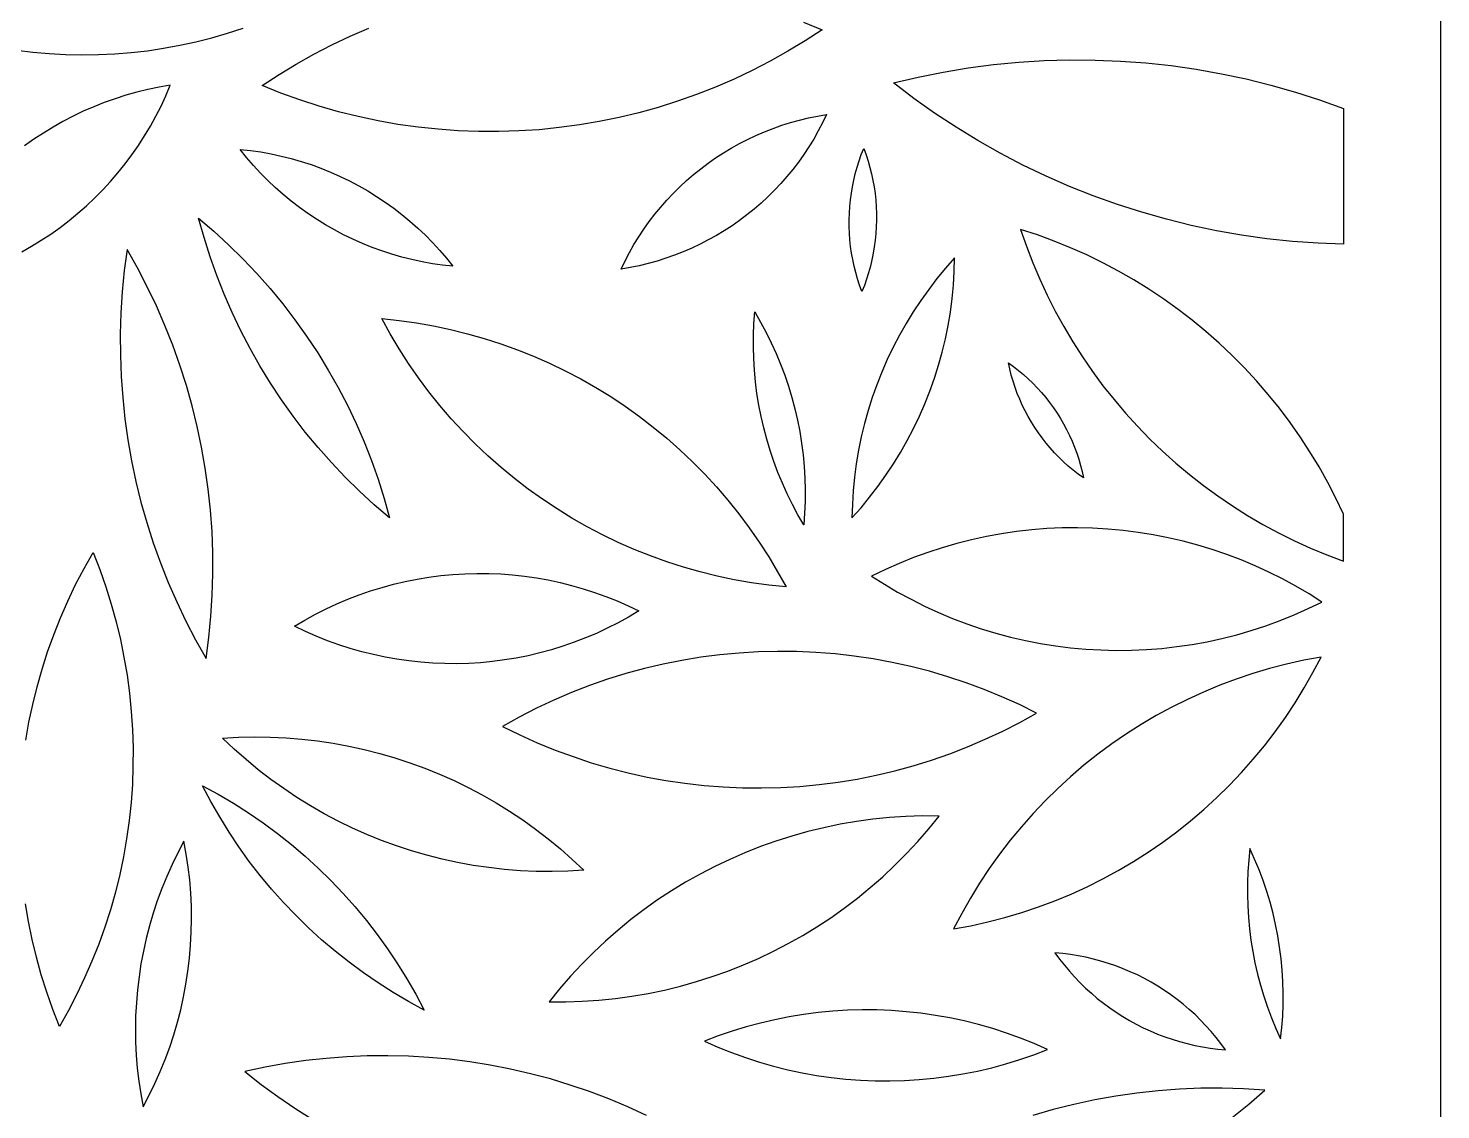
# Model space of a CAD drawing. Header units: millimetres. Extents: x 237 to 916, y 101 to 1525.
# Drawn here: x 624.9 to 915.7, y 642.6 to 865.3 of the extents above; entities that cross this region are included whole.
import ezdxf

# ---------------------------------------------------------------- set-up
doc = ezdxf.new("R2010")
doc.units = ezdxf.units.MM
doc.layers.add('Layer 01', color=12, linetype='Continuous', true_color=0xde0000)

msp = doc.modelspace()

# ---------------------------------------------------------------- linework, layer by layer
at = {"layer": 'Layer 01'}
for p, q in [((915.65, 101.34), (915.65, 1525.43)), ((784.45, 866.55), (788.32, 865)), ((662.67, 863.34), (665.91, 864.28)), ((665.91, 864.28), (669.12, 865.34)), ((687.41, 861.88), (691.17, 863.66)), ((691.17, 863.66), (695, 865.32)), ((788.32, 865), (784.83, 862.72)), ((622.5, 860.8), (625.85, 860.38)), ((646.08, 860.29), (649.43, 860.67)), ((649.43, 860.67), (652.77, 861.17)), ((652.77, 861.17), (656.1, 861.78)), ((656.1, 861.78), (659.4, 862.5)), ((659.4, 862.5), (662.67, 863.34)), ((683.71, 859.97), (687.41, 861.88)), ((784.83, 862.72), (781.27, 860.56)), ((625.85, 860.38), (629.21, 860.08)), ((629.21, 860.08), (632.58, 859.89)), ((632.58, 859.89), (635.96, 859.82)), ((635.96, 859.82), (639.34, 859.86)), ((639.34, 859.86), (642.71, 860.02)), ((642.71, 860.02), (646.08, 860.29)), ((676.52, 855.77), (680.08, 857.93)), ((680.08, 857.93), (683.71, 859.97)), ((777.64, 858.52), (773.94, 856.61)), ((781.27, 860.56), (777.64, 858.52)), ((818.38, 857.12), (823.57, 857.8)), ((823.57, 857.8), (828.79, 858.3)), ((828.79, 858.3), (834.02, 858.62)), ((834.02, 858.62), (839.25, 858.77)), ((839.25, 858.77), (844.49, 858.74)), ((844.49, 858.74), (849.72, 858.53)), ((849.72, 858.53), (854.94, 858.15)), ((854.94, 858.15), (860.15, 857.59)), ((673.03, 853.49), (676.52, 855.77)), ((770.18, 854.83), (766.36, 853.17)), ((773.94, 856.61), (770.18, 854.83)), ((802.98, 854.04), (808.08, 855.24)), ((808.08, 855.24), (813.21, 856.27)), ((813.21, 856.27), (818.38, 857.12)), ((860.15, 857.59), (865.34, 856.85)), ((865.34, 856.85), (870.49, 855.94)), ((870.49, 855.94), (875.62, 854.85)), ((875.62, 854.85), (880.7, 853.59)), ((647.26, 852.12), (645, 851.49)), ((649.54, 852.68), (647.26, 852.12)), ((651.83, 853.15), (649.54, 852.68)), ((654.14, 853.55), (651.83, 853.15)), ((653.22, 851.39), (654.14, 853.55)), ((676.9, 851.94), (673.03, 853.49)), ((680.82, 850.53), (676.9, 851.94)), ((766.36, 853.17), (762.48, 851.65)), ((807.18, 850.85), (802.98, 854.04)), ((880.7, 853.59), (885.74, 852.16)), ((885.74, 852.16), (890.73, 850.56)), ((638.38, 849.13), (636.24, 848.19)), ((640.56, 849.99), (638.38, 849.13)), ((642.77, 850.78), (640.56, 849.99)), ((645, 851.49), (642.77, 850.78)), ((651.18, 847.18), (652.24, 849.27)), ((652.24, 849.27), (653.22, 851.39)), ((684.78, 849.25), (680.82, 850.53)), ((688.79, 848.1), (684.78, 849.25)), ((754.58, 849.01), (750.57, 847.9)), ((758.55, 850.26), (754.58, 849.01)), ((762.48, 851.65), (758.55, 850.26)), ((811.48, 847.8), (807.18, 850.85)), ((890.73, 850.56), (895.65, 848.79)), ((632.04, 846.1), (630.01, 844.94)), ((634.12, 847.18), (632.04, 846.1)), ((636.24, 848.19), (634.12, 847.18)), ((650.04, 845.13), (651.18, 847.18)), ((692.83, 847.1), (688.79, 848.1)), ((696.9, 846.24), (692.83, 847.1)), ((701, 845.51), (696.9, 846.24)), ((746.52, 846.92), (742.44, 846.08)), ((750.57, 847.9), (746.52, 846.92)), ((781.82, 845.88), (783.65, 846.38)), ((783.65, 846.38), (785.5, 846.83)), ((785.5, 846.83), (787.36, 847.21)), ((787.36, 847.21), (789.24, 847.53)), ((789.24, 847.53), (788.41, 845.82)), ((815.88, 844.9), (811.48, 847.8)), ((895.65, 848.79), (895.65, 820.85)), ((628.01, 843.72), (626.05, 842.43)), ((630.01, 844.94), (628.01, 843.72)), ((648.84, 843.12), (650.04, 845.13)), ((705.13, 844.93), (701, 845.51)), ((709.27, 844.49), (705.13, 844.93)), ((713.42, 844.19), (709.27, 844.49)), ((717.58, 844.03), (713.42, 844.19)), ((721.75, 844.01), (717.58, 844.03)), ((725.91, 844.14), (721.75, 844.01)), ((730.06, 844.41), (725.91, 844.14)), ((734.21, 844.83), (730.06, 844.41)), ((738.34, 845.38), (734.21, 844.83)), ((742.44, 846.08), (738.34, 845.38)), ((772.97, 842.42), (774.69, 843.23)), ((774.69, 843.23), (776.44, 843.98)), ((776.44, 843.98), (778.21, 844.67)), ((778.21, 844.67), (780, 845.31)), ((780, 845.31), (781.82, 845.88)), ((787.52, 844.14), (786.58, 842.48)), ((788.41, 845.82), (787.52, 844.14)), ((820.38, 842.15), (815.88, 844.9)), ((626.05, 842.43), (624.14, 841.07)), ((646.23, 839.22), (647.57, 841.15)), ((647.57, 841.15), (648.84, 843.12)), ((668.52, 840.36), (670.65, 840.13)), ((669.86, 838.69), (668.52, 840.36)), ((767.99, 839.64), (769.62, 840.62)), ((769.62, 840.62), (771.28, 841.55)), ((771.28, 841.55), (772.97, 842.42)), ((785.59, 840.87), (784.54, 839.28)), ((786.58, 842.48), (785.59, 840.87)), ((796.38, 839.27), (796.88, 840.55)), ((796.88, 840.55), (797.35, 839.26)), ((824.97, 839.55), (820.38, 842.15)), ((644.83, 837.35), (646.23, 839.22)), ((671.25, 837.07), (669.86, 838.69)), ((670.65, 840.13), (672.77, 839.82)), ((672.77, 839.82), (674.88, 839.44)), ((674.88, 839.44), (676.97, 838.99)), ((676.97, 838.99), (679.05, 838.46)), ((679.05, 838.46), (681.11, 837.87)), ((681.11, 837.87), (683.14, 837.21)), ((763.32, 836.37), (764.84, 837.51)), ((764.84, 837.51), (766.4, 838.6)), ((766.4, 838.6), (767.99, 839.64)), ((783.43, 837.73), (782.27, 836.22)), ((784.54, 839.28), (783.43, 837.73)), ((795.52, 836.67), (795.93, 837.97)), ((795.93, 837.97), (796.38, 839.27)), ((797.35, 839.26), (797.77, 837.95)), ((797.77, 837.95), (798.15, 836.63)), ((829.64, 837.12), (824.97, 839.55)), ((641.83, 833.75), (643.36, 835.52)), ((643.36, 835.52), (644.83, 837.35)), ((672.71, 835.49), (671.25, 837.07)), ((674.21, 833.97), (672.71, 835.49)), ((683.14, 837.21), (685.16, 836.47)), ((685.16, 836.47), (687.14, 835.67)), ((687.14, 835.67), (689.1, 834.8)), ((689.1, 834.8), (691.03, 833.87)), ((760.41, 833.93), (761.84, 835.17)), ((761.84, 835.17), (763.32, 836.37)), ((781.07, 834.75), (779.81, 833.33)), ((782.27, 836.22), (781.07, 834.75)), ((794.83, 834.01), (795.15, 835.34)), ((795.15, 835.34), (795.52, 836.67)), ((798.15, 836.63), (798.48, 835.3)), ((798.48, 835.3), (798.77, 833.96)), ((834.4, 834.84), (829.64, 837.12)), ((839.23, 832.73), (834.4, 834.84)), ((638.59, 830.36), (640.24, 832.02)), ((640.24, 832.02), (641.83, 833.75)), ((675.76, 832.49), (674.21, 833.97)), ((677.37, 831.07), (675.76, 832.49)), ((691.03, 833.87), (692.92, 832.87)), ((692.92, 832.87), (694.78, 831.81)), ((694.78, 831.81), (696.61, 830.68)), ((757.66, 831.3), (759.01, 832.64)), ((759.01, 832.64), (760.41, 833.93)), ((778.51, 831.94), (777.16, 830.61)), ((779.81, 833.33), (778.51, 831.94)), ((794.33, 831.31), (794.56, 832.67)), ((794.56, 832.67), (794.83, 834.01)), ((798.77, 833.96), (799.01, 832.61)), ((799.01, 832.61), (799.2, 831.25)), ((844.13, 830.78), (839.23, 832.73)), ((635.13, 827.2), (636.89, 828.75)), ((636.89, 828.75), (638.59, 830.36)), ((679.02, 829.71), (677.37, 831.07)), ((680.72, 828.4), (679.02, 829.71)), ((696.61, 830.68), (698.39, 829.49)), ((698.39, 829.49), (700.13, 828.24)), ((755.1, 828.49), (756.36, 829.92)), ((756.36, 829.92), (757.66, 831.3)), ((775.76, 829.31), (774.32, 828.07)), ((777.16, 830.61), (775.76, 829.31)), ((794.01, 828.59), (794.15, 829.95)), ((794.15, 829.95), (794.33, 831.31)), ((799.2, 831.25), (799.35, 829.89)), ((799.35, 829.89), (799.45, 828.52)), ((849.09, 829.01), (844.13, 830.78)), ((854.12, 827.4), (849.09, 829.01)), ((633.32, 825.72), (635.13, 827.2)), ((659.97, 826.18), (663.11, 823.5)), ((661.08, 822.2), (659.97, 826.18)), ((682.46, 827.15), (680.72, 828.4)), ((684.24, 825.96), (682.46, 827.15)), ((686.06, 824.84), (684.24, 825.96)), ((700.13, 828.24), (701.83, 826.94)), ((701.83, 826.94), (703.48, 825.57)), ((752.74, 825.51), (753.89, 827.02)), ((753.89, 827.02), (755.1, 828.49)), ((772.84, 826.88), (771.32, 825.73)), ((774.32, 828.07), (772.84, 826.88)), ((793.88, 825.85), (793.93, 827.22)), ((793.89, 824.48), (793.88, 825.85)), ((793.93, 827.22), (794.01, 828.59)), ((799.45, 828.52), (799.5, 827.15)), ((799.51, 825.78), (799.46, 824.41)), ((799.5, 827.15), (799.51, 825.78)), ((859.19, 825.96), (854.12, 827.4)), ((864.31, 824.7), (859.19, 825.96)), ((627.59, 821.64), (629.55, 822.93)), ((629.55, 822.93), (631.46, 824.29)), ((631.46, 824.29), (633.32, 825.72)), ((663.11, 823.5), (666.15, 820.7)), ((687.92, 823.77), (686.06, 824.84)), ((689.82, 822.77), (687.92, 823.77)), ((703.48, 825.57), (705.08, 824.15)), ((705.08, 824.15), (706.64, 822.68)), ((750.58, 822.38), (751.63, 823.96)), ((751.63, 823.96), (752.74, 825.51)), ((768.17, 823.6), (766.54, 822.62)), ((769.77, 824.64), (768.17, 823.6)), ((771.32, 825.73), (769.77, 824.64)), ((793.94, 823.11), (793.89, 824.48)), ((794.04, 821.74), (793.94, 823.11)), ((799.38, 823.04), (799.24, 821.67)), ((799.46, 824.41), (799.38, 823.04)), ((832.63, 822.73), (829.16, 823.88)), ((829.16, 823.88), (830.36, 820.42)), ((869.47, 823.61), (864.31, 824.7)), ((874.66, 822.7), (869.47, 823.61)), ((623.56, 819.27), (625.6, 820.42)), ((625.6, 820.42), (627.59, 821.64)), ((662.32, 818.26), (661.08, 822.2)), ((666.15, 820.7), (669.1, 817.81)), ((691.74, 821.84), (689.82, 822.77)), ((693.7, 820.97), (691.74, 821.84)), ((695.69, 820.17), (693.7, 820.97)), ((697.7, 819.44), (695.69, 820.17)), ((706.64, 822.68), (708.14, 821.15)), ((708.14, 821.15), (709.59, 819.57)), ((748.64, 819.11), (749.58, 820.76)), ((749.58, 820.76), (750.58, 822.38)), ((761.47, 820.02), (759.73, 819.26)), ((763.19, 820.83), (761.47, 820.02)), ((764.88, 821.7), (763.19, 820.83)), ((766.54, 822.62), (764.88, 821.7)), ((794.19, 820.38), (794.04, 821.74)), ((794.38, 819.02), (794.19, 820.38)), ((799.06, 820.31), (798.83, 818.96)), ((799.24, 821.67), (799.06, 820.31)), ((830.36, 820.42), (831.67, 817.01)), ((836.06, 821.48), (832.63, 822.73)), ((839.45, 820.1), (836.06, 821.48)), ((842.79, 818.62), (839.45, 820.1)), ((879.88, 821.97), (874.66, 822.7)), ((885.13, 821.42), (879.88, 821.97)), ((890.39, 821.04), (885.13, 821.42)), ((895.65, 820.85), (890.39, 821.04)), ((645.25, 819.75), (644.67, 815.41)), ((647.39, 815.94), (645.25, 819.75)), ((663.7, 814.37), (662.32, 818.26)), ((669.1, 817.81), (671.94, 814.81)), ((699.74, 818.77), (697.7, 819.44)), ((701.8, 818.18), (699.74, 818.77)), ((703.88, 817.65), (701.8, 818.18)), ((705.97, 817.2), (703.88, 817.65)), ((708.08, 816.82), (705.97, 817.2)), ((709.59, 819.57), (710.99, 817.95)), ((710.99, 817.95), (712.33, 816.28)), ((746.93, 815.71), (747.76, 817.42)), ((747.76, 817.42), (748.64, 819.11)), ((754.35, 817.37), (752.52, 816.86)), ((756.16, 817.94), (754.35, 817.37)), ((757.96, 818.57), (756.16, 817.94)), ((759.73, 819.26), (757.96, 818.57)), ((794.62, 817.67), (794.38, 819.02)), ((794.91, 816.33), (794.62, 817.67)), ((798.56, 817.62), (798.24, 816.29)), ((798.83, 818.96), (798.56, 817.62)), ((815.59, 818.02), (813.74, 815.92)), ((815.52, 815.22), (815.59, 818.02)), ((846.07, 817.02), (842.79, 818.62)), ((849.3, 815.31), (846.07, 817.02)), ((644.67, 815.41), (644.25, 811.06)), ((649.41, 812.06), (647.39, 815.94)), ((665.22, 810.53), (663.7, 814.37)), ((671.94, 814.81), (674.67, 811.72)), ((710.2, 816.51), (708.08, 816.82)), ((712.33, 816.28), (710.2, 816.51)), ((748.81, 816.03), (746.93, 815.71)), ((750.67, 816.41), (748.81, 816.03)), ((752.52, 816.86), (750.67, 816.41)), ((795.24, 815), (794.91, 816.33)), ((795.62, 813.68), (795.24, 815)), ((797.87, 814.96), (797.46, 813.65)), ((798.24, 816.29), (797.87, 814.96)), ((813.74, 815.92), (811.95, 813.76)), ((815.35, 812.42), (815.52, 815.22)), ((831.67, 817.01), (833.1, 813.64)), ((852.47, 813.49), (849.3, 815.31)), ((651.29, 808.12), (649.41, 812.06)), ((674.67, 811.72), (677.3, 808.53)), ((796.04, 812.37), (795.62, 813.68)), ((796.51, 811.08), (796.04, 812.37)), ((797.01, 812.36), (796.51, 811.08)), ((797.46, 813.65), (797.01, 812.36)), ((810.25, 811.54), (808.62, 809.25)), ((811.95, 813.76), (810.25, 811.54)), ((815.07, 809.63), (815.35, 812.42)), ((833.1, 813.64), (834.64, 810.33)), ((855.58, 811.57), (852.47, 813.49)), ((858.62, 809.55), (855.58, 811.57)), ((644.25, 811.06), (643.97, 806.7)), ((666.87, 806.74), (665.22, 810.53)), ((677.3, 808.53), (679.81, 805.25)), ((808.62, 809.25), (807.07, 806.92)), ((814.71, 806.85), (815.07, 809.63)), ((834.64, 810.33), (836.29, 807.07)), ((861.59, 807.42), (858.62, 809.55)), ((643.97, 806.7), (643.84, 802.33)), ((653.04, 804.11), (651.29, 808.12)), ((668.65, 803.02), (666.87, 806.74)), ((697.66, 805.52), (701.23, 805.14)), ((699.4, 802.37), (697.66, 805.52)), ((774.27, 804.49), (774.44, 806.89)), ((774.44, 806.89), (775.65, 804.8)), ((807.07, 806.92), (805.6, 804.53)), ((814.24, 804.09), (814.71, 806.85)), ((836.29, 807.07), (838.04, 803.86)), ((864.48, 805.19), (861.59, 807.42)), ((654.65, 800.05), (653.04, 804.11)), ((670.55, 799.36), (668.65, 803.02)), ((679.81, 805.25), (682.21, 801.89)), ((701.23, 805.14), (704.79, 804.64)), ((704.79, 804.64), (708.33, 804.02)), ((708.33, 804.02), (711.84, 803.28)), ((711.84, 803.28), (715.33, 802.41)), ((774.17, 802.08), (774.27, 804.49)), ((775.65, 804.8), (776.79, 802.68)), ((776.79, 802.68), (777.85, 800.53)), ((805.6, 804.53), (804.22, 802.09)), ((813.68, 801.34), (814.24, 804.09)), ((838.04, 803.86), (839.91, 800.72)), ((867.3, 802.87), (864.48, 805.19)), ((870.04, 800.46), (867.3, 802.87)), ((643.84, 802.33), (643.86, 797.96)), ((656.12, 795.93), (654.65, 800.05)), ((682.21, 801.89), (684.49, 798.45)), ((701.24, 799.29), (699.4, 802.37)), ((715.33, 802.41), (718.78, 801.43)), ((718.78, 801.43), (722.2, 800.33)), ((722.2, 800.33), (725.58, 799.11)), ((774.16, 799.68), (774.17, 802.08)), ((774.23, 797.27), (774.16, 799.68)), ((777.85, 800.53), (778.85, 798.34)), ((802.92, 799.61), (801.72, 797.08)), ((804.22, 802.09), (802.92, 799.61)), ((813.02, 798.62), (813.68, 801.34)), ((839.91, 800.72), (841.88, 797.64)), ((872.7, 797.95), (870.04, 800.46)), ((643.86, 797.96), (644.02, 793.59)), ((672.59, 795.76), (670.55, 799.36)), ((684.49, 798.45), (686.65, 794.93)), ((703.18, 796.27), (701.24, 799.29)), ((725.58, 799.11), (728.92, 797.78)), ((728.92, 797.78), (732.2, 796.34)), ((774.37, 794.87), (774.23, 797.27)), ((778.85, 798.34), (779.77, 796.11)), ((801.72, 797.08), (800.6, 794.51)), ((812.27, 795.92), (813.02, 798.62)), ((841.88, 797.64), (843.95, 794.63)), ((875.27, 795.35), (872.7, 797.95)), ((657.45, 791.77), (656.12, 795.93)), ((674.75, 792.24), (672.59, 795.76)), ((686.65, 794.93), (688.68, 791.33)), ((705.23, 793.32), (703.18, 796.27)), ((732.2, 796.34), (735.44, 794.78)), ((735.44, 794.78), (738.62, 793.11)), ((774.6, 792.47), (774.37, 794.87)), ((779.77, 796.11), (780.61, 793.86)), ((780.61, 793.86), (781.38, 791.58)), ((800.6, 794.51), (799.57, 791.9)), ((811.43, 793.24), (812.27, 795.92)), ((826.65, 796.44), (827.72, 795.67)), ((826.93, 795.16), (826.65, 796.44)), ((827.26, 793.88), (826.93, 795.16)), ((827.62, 792.61), (827.26, 793.88)), ((827.72, 795.67), (828.76, 794.86)), ((828.76, 794.86), (829.77, 794.01)), ((829.77, 794.01), (830.75, 793.13)), ((843.95, 794.63), (846.13, 791.69)), ((877.75, 792.67), (875.27, 795.35)), ((644.02, 793.59), (644.34, 789.24)), ((658.64, 787.56), (657.45, 791.77)), ((677.02, 788.8), (674.75, 792.24)), ((688.68, 791.33), (690.59, 787.67)), ((707.38, 790.44), (705.23, 793.32)), ((738.62, 793.11), (741.74, 791.33)), ((741.74, 791.33), (744.8, 789.45)), ((774.9, 790.09), (774.6, 792.47)), ((781.38, 791.58), (782.08, 789.28)), ((799.57, 791.9), (798.63, 789.26)), ((810.49, 790.6), (811.43, 793.24)), ((828.03, 791.36), (827.62, 792.61)), ((828.49, 790.12), (828.03, 791.36)), ((830.75, 793.13), (831.69, 792.21)), ((831.69, 792.21), (832.61, 791.26)), ((832.61, 791.26), (833.49, 790.28)), ((846.13, 791.69), (848.4, 788.83)), ((880.14, 789.91), (877.75, 792.67)), ((644.34, 789.24), (644.8, 784.89)), ((679.42, 785.44), (677.02, 788.8)), ((709.63, 787.64), (707.38, 790.44)), ((744.8, 789.45), (747.79, 787.46)), ((775.29, 787.71), (774.9, 790.09)), ((782.08, 789.28), (782.7, 786.95)), ((798.63, 789.26), (797.78, 786.59)), ((808.34, 785.43), (809.46, 788)), ((809.46, 788), (810.49, 790.6)), ((828.99, 788.9), (828.49, 790.12)), ((829.52, 787.7), (828.99, 788.9)), ((833.49, 790.28), (834.34, 789.27)), ((834.34, 789.27), (835.15, 788.24)), ((835.15, 788.24), (835.93, 787.17)), ((848.4, 788.83), (850.77, 786.05)), ((882.44, 787.07), (880.14, 789.91)), ((659.69, 783.32), (658.64, 787.56)), ((681.93, 782.16), (679.42, 785.44)), ((690.59, 787.67), (692.37, 783.95)), ((711.97, 784.91), (709.63, 787.64)), ((747.79, 787.46), (750.72, 785.38)), ((750.72, 785.38), (753.56, 783.19)), ((775.75, 785.35), (775.29, 787.71)), ((776.29, 783), (775.75, 785.35)), ((782.7, 786.95), (783.24, 784.61)), ((797.78, 786.59), (797.03, 783.89)), ((807.13, 782.9), (808.34, 785.43)), ((830.11, 786.52), (829.52, 787.7)), ((830.73, 785.35), (830.11, 786.52)), ((831.39, 784.21), (830.73, 785.35)), ((835.93, 787.17), (836.67, 786.08)), ((836.67, 786.08), (837.37, 784.96)), ((850.77, 786.05), (853.23, 783.34)), ((884.64, 784.15), (882.44, 787.07)), ((644.8, 784.89), (645.41, 780.56)), ((660.59, 779.04), (659.69, 783.32)), ((684.56, 778.97), (681.93, 782.16)), ((692.37, 783.95), (694.02, 780.16)), ((714.4, 782.27), (711.97, 784.91)), ((716.92, 779.71), (714.4, 782.27)), ((753.56, 783.19), (756.34, 780.91)), ((776.91, 780.68), (776.29, 783)), ((783.24, 784.61), (783.7, 782.25)), ((783.7, 782.25), (784.08, 779.87)), ((797.03, 783.89), (796.38, 781.16)), ((805.84, 780.41), (807.13, 782.9)), ((832.09, 783.1), (831.39, 784.21)), ((832.83, 782), (832.09, 783.1)), ((837.37, 784.96), (838.03, 783.82)), ((838.03, 783.82), (838.65, 782.66)), ((838.65, 782.66), (839.23, 781.48)), ((853.23, 783.34), (855.78, 780.72)), ((886.74, 781.16), (884.64, 784.15)), ((645.41, 780.56), (646.16, 776.26)), ((694.02, 780.16), (695.53, 776.32)), ((719.53, 777.25), (716.92, 779.71)), ((756.34, 780.91), (759.03, 778.53)), ((777.6, 778.38), (776.91, 780.68)), ((784.08, 779.87), (784.39, 777.48)), ((796.38, 781.16), (795.82, 778.42)), ((804.45, 777.97), (805.84, 780.41)), ((833.6, 780.94), (832.83, 782)), ((834.42, 779.9), (833.6, 780.94)), ((835.26, 778.89), (834.42, 779.9)), ((839.23, 781.48), (839.77, 780.27)), ((839.77, 780.27), (840.27, 779.05)), ((855.78, 780.72), (858.41, 778.19)), ((888.73, 778.1), (886.74, 781.16)), ((661.34, 774.74), (660.59, 779.04)), ((687.3, 775.88), (684.56, 778.97)), ((695.53, 776.32), (696.91, 772.43)), ((722.22, 774.87), (719.53, 777.25)), ((759.03, 778.53), (761.64, 776.06)), ((778.37, 776.1), (777.6, 778.38)), ((784.39, 777.48), (784.61, 775.09)), ((795.82, 778.42), (795.35, 775.65)), ((802.99, 775.59), (804.45, 777.97)), ((836.15, 777.91), (835.26, 778.89)), ((837.06, 776.96), (836.15, 777.91)), ((838.01, 776.05), (837.06, 776.96)), ((840.27, 779.05), (840.72, 777.82)), ((840.72, 777.82), (841.13, 776.56)), ((841.13, 776.56), (841.5, 775.3)), ((858.41, 778.19), (861.14, 775.75)), ((890.62, 774.98), (888.73, 778.1)), ((646.16, 776.26), (647.07, 771.98)), ((661.95, 770.41), (661.34, 774.74)), ((690.14, 772.88), (687.3, 775.88)), ((725, 772.59), (722.22, 774.87)), ((761.64, 776.06), (764.16, 773.5)), ((764.16, 773.5), (766.59, 770.86)), ((779.22, 773.84), (778.37, 776.1)), ((780.14, 771.62), (779.22, 773.84)), ((784.61, 775.09), (784.76, 772.69)), ((795.35, 775.65), (794.98, 772.88)), ((801.44, 773.25), (802.99, 775.59)), ((838.99, 775.17), (838.01, 776.05)), ((840, 774.32), (838.99, 775.17)), ((841.04, 773.51), (840, 774.32)), ((842.1, 772.73), (841.04, 773.51)), ((841.5, 775.3), (841.82, 774.02)), ((841.82, 774.02), (842.1, 772.73)), ((861.14, 775.75), (863.94, 773.4)), ((892.41, 771.79), (890.62, 774.98)), ((647.07, 771.98), (648.11, 767.74)), ((693.08, 769.99), (690.14, 772.88)), ((696.91, 772.43), (698.15, 768.49)), ((727.84, 770.4), (725, 772.59)), ((766.59, 770.86), (768.93, 768.14)), ((781.14, 769.43), (780.14, 771.62)), ((784.76, 772.69), (784.83, 770.28)), ((794.98, 772.88), (794.71, 770.09)), ((798.1, 768.75), (799.81, 770.97)), ((799.81, 770.97), (801.44, 773.25)), ((863.94, 773.4), (866.82, 771.15)), ((866.82, 771.15), (869.77, 769)), ((894.09, 768.54), (892.41, 771.79)), ((648.11, 767.74), (649.3, 763.53)), ((662.42, 766.06), (661.95, 770.41)), ((696.12, 767.19), (693.08, 769.99)), ((698.15, 768.49), (699.26, 764.51)), ((730.77, 768.31), (727.84, 770.4)), ((733.76, 766.32), (730.77, 768.31)), ((768.93, 768.14), (771.18, 765.33)), ((782.2, 767.27), (781.14, 769.43)), ((784.81, 767.87), (784.72, 765.47)), ((784.83, 770.28), (784.81, 767.87)), ((794.71, 770.09), (794.54, 767.29)), ((796.32, 766.59), (798.1, 768.75)), ((869.77, 769), (872.79, 766.94)), ((895.65, 765.24), (894.09, 768.54)), ((662.73, 761.7), (662.42, 766.06)), ((699.26, 764.51), (696.12, 767.19)), ((736.82, 764.44), (733.76, 766.32)), ((771.18, 765.33), (773.33, 762.46)), ((783.34, 765.15), (782.2, 767.27)), ((784.55, 763.07), (783.34, 765.15)), ((784.72, 765.47), (784.55, 763.07)), ((794.54, 767.29), (794.46, 764.49)), ((794.46, 764.49), (796.32, 766.59)), ((872.79, 766.94), (875.89, 764.99)), ((875.89, 764.99), (879.04, 763.15)), ((895.65, 755.58), (895.65, 765.24)), ((649.3, 763.53), (650.63, 759.37)), ((739.94, 762.66), (736.82, 764.44)), ((743.12, 761), (739.94, 762.66)), ((773.33, 762.46), (775.38, 759.51)), ((831.47, 762.02), (828.35, 761.67)), ((834.59, 762.27), (831.47, 762.02)), ((837.73, 762.41), (834.59, 762.27)), ((840.86, 762.44), (837.73, 762.41)), ((844, 762.36), (840.86, 762.44)), ((847.13, 762.18), (844, 762.36)), ((850.26, 761.9), (847.13, 762.18)), ((853.37, 761.51), (850.26, 761.9)), ((879.04, 763.15), (882.26, 761.41)), ((650.63, 759.37), (652.11, 755.25)), ((662.9, 757.34), (662.73, 761.7)), ((746.36, 759.44), (743.12, 761)), ((749.64, 757.99), (746.36, 759.44)), ((775.38, 759.51), (777.32, 756.49)), ((816.05, 759.22), (813.04, 758.35)), ((819.09, 759.99), (816.05, 759.22)), ((822.16, 760.65), (819.09, 759.99)), ((825.25, 761.21), (822.16, 760.65)), ((828.35, 761.67), (825.25, 761.21)), ((856.47, 761.01), (853.37, 761.51)), ((859.54, 760.41), (856.47, 761.01)), ((862.6, 759.7), (859.54, 760.41)), ((865.63, 758.89), (862.6, 759.7)), ((868.63, 757.98), (865.63, 758.89)), ((882.26, 761.41), (885.53, 759.79)), ((885.53, 759.79), (888.86, 758.27)), ((636.39, 754.08), (638.24, 757.35)), ((638.24, 757.35), (639.61, 753.85)), ((662.92, 752.97), (662.9, 757.34)), ((752.98, 756.66), (749.64, 757.99)), ((756.36, 755.44), (752.98, 756.66)), ((777.32, 756.49), (779.16, 753.4)), ((807.11, 756.3), (804.2, 755.13)), ((810.06, 757.38), (807.11, 756.3)), ((813.04, 758.35), (810.06, 757.38)), ((871.6, 756.97), (868.63, 757.98)), ((874.54, 755.86), (871.6, 756.97)), ((888.86, 758.27), (892.23, 756.87)), ((892.23, 756.87), (895.65, 755.58)), ((634.66, 750.75), (636.39, 754.08)), ((639.61, 753.85), (640.85, 750.31)), ((652.11, 755.25), (653.72, 751.19)), ((714.74, 752.99), (717.21, 753.06)), ((717.21, 753.06), (719.68, 753.04)), ((759.78, 754.34), (756.36, 755.44)), ((763.23, 753.36), (759.78, 754.34)), ((766.72, 752.5), (763.23, 753.36)), ((779.16, 753.4), (780.9, 750.26)), ((801.33, 753.86), (798.51, 752.49)), ((804.2, 755.13), (801.33, 753.86)), ((877.43, 754.65), (874.54, 755.86)), ((880.28, 753.34), (877.43, 754.65)), ((883.09, 751.94), (880.28, 753.34)), ((633.04, 747.37), (634.66, 750.75)), ((640.85, 750.31), (641.98, 746.73)), ((653.72, 751.19), (655.46, 747.18)), ((662.79, 748.6), (662.92, 752.97)), ((695.35, 749.46), (697.72, 750.19)), ((697.72, 750.19), (700.1, 750.83)), ((700.1, 750.83), (702.5, 751.4)), ((702.5, 751.4), (704.93, 751.88)), ((704.93, 751.88), (707.36, 752.29)), ((707.36, 752.29), (709.81, 752.6)), ((709.81, 752.6), (712.27, 752.84)), ((712.27, 752.84), (714.74, 752.99)), ((719.68, 753.04), (722.15, 752.94)), ((722.15, 752.94), (724.61, 752.76)), ((724.61, 752.76), (727.07, 752.49)), ((727.07, 752.49), (729.51, 752.14)), ((729.51, 752.14), (731.94, 751.71)), ((731.94, 751.71), (734.36, 751.19)), ((734.36, 751.19), (736.76, 750.59)), ((736.76, 750.59), (739.13, 749.91)), ((770.23, 751.76), (766.72, 752.5)), ((773.77, 751.13), (770.23, 751.76)), ((777.33, 750.64), (773.77, 751.13)), ((780.9, 750.26), (777.33, 750.64)), ((798.51, 752.49), (801.16, 750.81)), ((801.16, 750.81), (803.86, 749.22)), ((885.84, 750.44), (883.09, 751.94)), ((888.55, 748.85), (885.84, 750.44)), ((631.54, 743.93), (633.04, 747.37)), ((662.51, 744.23), (662.79, 748.6)), ((688.44, 746.8), (690.71, 747.76)), ((690.71, 747.76), (693.02, 748.65)), ((693.02, 748.65), (695.35, 749.46)), ((739.13, 749.91), (741.48, 749.16)), ((741.48, 749.16), (743.81, 748.32)), ((743.81, 748.32), (746.1, 747.4)), ((746.1, 747.4), (748.36, 746.41)), ((803.86, 749.22), (806.62, 747.72)), ((806.62, 747.72), (809.42, 746.32)), ((891.19, 747.17), (888.55, 748.85)), ((641.98, 746.73), (642.98, 743.11)), ((655.46, 747.18), (657.35, 743.24)), ((681.83, 743.45), (684, 744.64)), ((684, 744.64), (686.2, 745.76)), ((686.2, 745.76), (688.44, 746.8)), ((748.36, 746.41), (750.59, 745.34)), ((750.59, 745.34), (748.47, 744.07)), ((809.42, 746.32), (812.27, 745.01)), ((812.27, 745.01), (815.17, 743.8)), ((882.59, 743.35), (885.5, 744.53)), ((885.5, 744.53), (888.37, 745.8)), ((888.37, 745.8), (891.19, 747.17)), ((630.15, 740.44), (631.54, 743.93)), ((642.98, 743.11), (643.86, 739.47)), ((657.35, 743.24), (659.36, 739.36)), ((662.08, 739.88), (662.51, 744.23)), ((679.71, 742.19), (681.83, 743.45)), ((681.94, 741.12), (679.71, 742.19)), ((744.1, 741.76), (741.86, 740.72)), ((746.3, 742.88), (744.1, 741.76)), ((748.47, 744.07), (746.3, 742.88)), ((815.17, 743.8), (818.1, 742.68)), ((818.1, 742.68), (821.07, 741.67)), ((821.07, 741.67), (824.07, 740.76)), ((876.66, 741.31), (879.65, 742.28)), ((879.65, 742.28), (882.59, 743.35)), ((628.89, 736.91), (630.15, 740.44)), ((643.86, 739.47), (644.61, 735.79)), ((659.36, 739.36), (661.51, 735.55)), ((661.51, 735.55), (662.08, 739.88)), ((684.2, 740.12), (681.94, 741.12)), ((686.49, 739.21), (684.2, 740.12)), ((688.81, 738.37), (686.49, 739.21)), ((737.28, 738.87), (734.94, 738.06)), ((739.58, 739.76), (737.28, 738.87)), ((741.86, 740.72), (739.58, 739.76)), ((824.07, 740.76), (827.1, 739.95)), ((827.1, 739.95), (830.16, 739.25)), ((830.16, 739.25), (833.24, 738.65)), ((833.24, 738.65), (836.33, 738.15)), ((864.46, 738.44), (867.54, 739)), ((867.54, 739), (870.61, 739.67)), ((870.61, 739.67), (873.65, 740.44)), ((873.65, 740.44), (876.66, 741.31)), ((627.74, 733.33), (628.89, 736.91)), ((644.61, 735.79), (645.24, 732.09)), ((691.17, 737.61), (688.81, 738.37)), ((693.54, 736.93), (691.17, 737.61)), ((695.94, 736.33), (693.54, 736.93)), ((698.35, 735.82), (695.94, 736.33)), ((700.79, 735.38), (698.35, 735.82)), ((725.37, 735.64), (722.93, 735.24)), ((727.79, 736.12), (725.37, 735.64)), ((730.2, 736.69), (727.79, 736.12)), ((732.58, 737.34), (730.2, 736.69)), ((734.94, 738.06), (732.58, 737.34)), ((763.36, 735.8), (759.45, 735.15)), ((767.28, 736.3), (763.36, 735.8)), ((771.22, 736.67), (767.28, 736.3)), ((775.17, 736.91), (771.22, 736.67)), ((779.12, 737), (775.17, 736.91)), ((783.07, 736.97), (779.12, 737)), ((787.03, 736.79), (783.07, 736.97)), ((790.97, 736.48), (787.03, 736.79)), ((794.9, 736.04), (790.97, 736.48)), ((798.81, 735.45), (794.9, 736.04)), ((836.33, 738.15), (839.45, 737.76)), ((839.45, 737.76), (842.57, 737.47)), ((842.57, 737.47), (845.7, 737.29)), ((845.7, 737.29), (848.84, 737.22)), ((848.84, 737.22), (851.97, 737.25)), ((851.97, 737.25), (855.11, 737.39)), ((855.11, 737.39), (858.24, 737.63)), ((858.24, 737.63), (861.35, 737.99)), ((861.35, 737.99), (864.46, 738.44)), ((891.02, 735.83), (887.46, 735.17)), ((889.34, 732.63), (891.02, 735.83)), ((626.72, 729.72), (627.74, 733.33)), ((703.23, 735.03), (700.79, 735.38)), ((705.69, 734.76), (703.23, 735.03)), ((708.15, 734.58), (705.69, 734.76)), ((710.62, 734.48), (708.15, 734.58)), ((713.09, 734.46), (710.62, 734.48)), ((715.56, 734.53), (713.09, 734.46)), ((718.02, 734.68), (715.56, 734.53)), ((720.48, 734.92), (718.02, 734.68)), ((722.93, 735.24), (720.48, 734.92)), ((751.73, 733.47), (747.91, 732.43)), ((755.58, 734.38), (751.73, 733.47)), ((759.45, 735.15), (755.58, 734.38)), ((802.7, 734.74), (798.81, 735.45)), ((806.56, 733.89), (802.7, 734.74)), ((810.4, 732.91), (806.56, 733.89)), ((814.19, 731.79), (810.4, 732.91)), ((880.43, 733.47), (876.97, 732.44)), ((883.93, 734.38), (880.43, 733.47)), ((887.46, 735.17), (883.93, 734.38)), ((645.24, 732.09), (645.74, 728.37)), ((740.4, 729.96), (736.71, 728.53)), ((744.13, 731.26), (740.4, 729.96)), ((747.91, 732.43), (744.13, 731.26)), ((817.95, 730.55), (814.19, 731.79)), ((821.66, 729.18), (817.95, 730.55)), ((870.15, 730.02), (866.81, 728.63)), ((873.54, 731.29), (870.15, 730.02)), ((876.97, 732.44), (873.54, 731.29)), ((887.56, 729.48), (889.34, 732.63)), ((625.82, 726.08), (626.72, 729.72)), ((645.74, 728.37), (646.11, 724.63)), ((733.07, 726.98), (729.49, 725.3)), ((736.71, 728.53), (733.07, 726.98)), ((825.32, 727.68), (821.66, 729.18)), ((828.92, 726.06), (825.32, 727.68)), ((863.52, 727.13), (860.28, 725.51)), ((866.81, 728.63), (863.52, 727.13)), ((885.67, 726.4), (887.56, 729.48)), ((625.05, 722.4), (625.82, 726.08)), ((646.11, 724.63), (646.36, 720.89)), ((729.49, 725.3), (725.97, 723.49)), ((832.47, 724.31), (828.92, 726.06)), ((829.01, 722.39), (832.47, 724.31)), ((860.28, 725.51), (857.1, 723.79)), ((883.67, 723.38), (885.67, 726.4)), ((624.4, 718.71), (625.05, 722.4)), ((725.97, 723.49), (722.51, 721.57)), ((722.51, 721.57), (726.06, 719.83)), ((825.49, 720.58), (829.01, 722.39)), ((853.99, 721.95), (850.94, 720.01)), ((857.1, 723.79), (853.99, 721.95)), ((881.56, 720.44), (883.67, 723.38)), ((646.36, 720.89), (646.47, 717.14)), ((664.92, 719.12), (668.18, 719.31)), ((667.29, 716.88), (664.92, 719.12)), ((668.18, 719.31), (671.44, 719.38)), ((671.44, 719.38), (674.7, 719.35)), ((674.7, 719.35), (677.96, 719.2)), ((677.96, 719.2), (681.22, 718.94)), ((681.22, 718.94), (684.46, 718.57)), ((684.46, 718.57), (687.68, 718.1)), ((726.06, 719.83), (729.67, 718.2)), ((729.67, 718.2), (733.33, 716.7)), ((818.27, 717.35), (821.91, 718.9)), ((821.91, 718.9), (825.49, 720.58)), ((850.94, 720.01), (847.96, 717.96)), ((879.36, 717.57), (881.56, 720.44)), ((646.47, 717.14), (646.46, 713.38)), ((669.73, 714.72), (667.29, 716.88)), ((687.68, 718.1), (690.89, 717.51)), ((690.89, 717.51), (694.08, 716.81)), ((694.08, 716.81), (697.24, 716.01)), ((697.24, 716.01), (700.38, 715.1)), ((733.33, 716.7), (737.04, 715.33)), ((737.04, 715.33), (740.79, 714.09)), ((810.85, 714.62), (814.59, 715.92)), ((814.59, 715.92), (818.27, 717.35)), ((845.05, 715.81), (842.22, 713.56)), ((847.96, 717.96), (845.05, 715.81)), ((877.06, 714.78), (879.36, 717.57)), ((646.46, 713.38), (646.33, 709.63)), ((672.25, 712.64), (669.73, 714.72)), ((674.83, 710.65), (672.25, 712.64)), ((700.38, 715.1), (703.48, 714.08)), ((703.48, 714.08), (706.54, 712.96)), ((706.54, 712.96), (709.56, 711.74)), ((740.79, 714.09), (744.59, 712.97)), ((744.59, 712.97), (748.42, 711.99)), ((799.41, 711.5), (803.26, 712.41)), ((803.26, 712.41), (807.07, 713.45)), ((807.07, 713.45), (810.85, 714.62)), ((842.22, 713.56), (839.47, 711.21)), ((874.66, 712.08), (877.06, 714.78)), ((646.33, 709.63), (646.06, 705.89)), ((677.48, 708.75), (674.83, 710.65)), ((709.56, 711.74), (712.54, 710.41)), ((712.54, 710.41), (715.48, 708.98)), ((748.42, 711.99), (752.28, 711.14)), ((752.28, 711.14), (756.17, 710.43)), ((756.17, 710.43), (760.08, 709.84)), ((760.08, 709.84), (764.01, 709.4)), ((783.76, 709.21), (787.7, 709.58)), ((787.7, 709.58), (791.63, 710.09)), ((791.63, 710.09), (795.53, 710.73)), ((795.53, 710.73), (799.41, 711.5)), ((839.47, 711.21), (836.8, 708.76)), ((869.59, 706.92), (872.17, 709.45)), ((872.17, 709.45), (874.66, 712.08)), ((660.78, 709.34), (664, 707.59)), ((662.49, 706.1), (660.78, 709.34)), ((664, 707.59), (667.16, 705.73)), ((680.2, 706.93), (677.48, 708.75)), ((682.97, 705.22), (680.2, 706.93)), ((715.48, 708.98), (718.36, 707.46)), ((718.36, 707.46), (721.19, 705.84)), ((764.01, 709.4), (767.96, 709.09)), ((767.96, 709.09), (771.91, 708.91)), ((771.91, 708.91), (775.86, 708.88)), ((775.86, 708.88), (779.82, 708.97)), ((779.82, 708.97), (783.76, 709.21)), ((836.8, 708.76), (834.22, 706.23)), ((866.92, 704.48), (869.59, 706.92)), ((646.06, 705.89), (645.67, 702.16)), ((664.31, 702.92), (662.49, 706.1)), ((667.16, 705.73), (670.25, 703.77)), ((670.25, 703.77), (673.27, 701.69)), ((685.8, 703.59), (682.97, 705.22)), ((721.19, 705.84), (723.96, 704.12)), ((723.96, 704.12), (726.68, 702.31)), ((834.22, 706.23), (831.73, 703.61)), ((864.17, 702.13), (866.92, 704.48)), ((645.67, 702.16), (645.15, 698.44)), ((666.24, 699.8), (664.31, 702.92)), ((673.27, 701.69), (676.22, 699.52)), ((688.68, 702.07), (685.8, 703.59)), ((691.62, 700.64), (688.68, 702.07)), ((726.68, 702.31), (729.33, 700.4)), ((792.02, 701.4), (788.67, 700.71)), ((795.38, 701.98), (792.02, 701.4)), ((798.76, 702.44), (795.38, 701.98)), ((802.16, 702.78), (798.76, 702.44)), ((805.57, 703.01), (802.16, 702.78)), ((808.98, 703.12), (805.57, 703.01)), ((812.39, 703.11), (808.98, 703.12)), ((810.25, 700.46), (812.39, 703.11)), ((829.33, 700.9), (827.03, 698.11)), ((831.73, 703.61), (829.33, 700.9)), ((861.34, 699.88), (864.17, 702.13)), ((645.15, 698.44), (644.5, 694.74)), ((656.94, 697.91), (655.68, 695.54)), ((657.42, 695.27), (656.94, 697.91)), ((668.27, 696.76), (666.24, 699.8)), ((676.22, 699.52), (679.09, 697.24)), ((694.6, 699.31), (691.62, 700.64)), ((697.62, 698.09), (694.6, 699.31)), ((700.69, 696.97), (697.62, 698.09)), ((729.33, 700.4), (731.91, 698.41)), ((731.91, 698.41), (734.43, 696.33)), ((778.82, 697.95), (775.6, 696.8)), ((782.07, 698.98), (778.82, 697.95)), ((785.36, 699.9), (782.07, 698.98)), ((788.67, 700.71), (785.36, 699.9)), ((805.69, 695.38), (808.01, 697.88)), ((808.01, 697.88), (810.25, 700.46)), ((827.03, 698.11), (824.82, 695.24)), ((858.43, 697.73), (861.34, 699.88)), ((655.68, 695.54), (654.5, 693.12)), ((657.82, 692.61), (657.42, 695.27)), ((670.41, 693.78), (668.27, 696.76)), ((679.09, 697.24), (681.88, 694.87)), ((703.79, 695.95), (700.69, 696.97)), ((706.92, 695.04), (703.79, 695.95)), ((710.08, 694.24), (706.92, 695.04)), ((734.43, 696.33), (736.87, 694.17)), ((772.42, 695.55), (769.29, 694.19)), ((775.6, 696.8), (772.42, 695.55)), ((803.28, 692.96), (805.69, 695.38)), ((824.82, 695.24), (822.72, 692.3)), ((852.4, 693.73), (855.45, 695.68)), ((855.45, 695.68), (858.43, 697.73)), ((876.37, 696.4), (876.12, 694.05)), ((877.35, 694.25), (876.37, 696.4)), ((644.5, 694.74), (643.73, 691.07)), ((654.5, 693.12), (653.41, 690.67)), ((658.13, 689.94), (657.82, 692.61)), ((672.65, 690.88), (670.41, 693.78)), ((681.88, 694.87), (684.58, 692.4)), ((684.58, 692.4), (687.2, 689.84)), ((713.27, 693.54), (710.08, 694.24)), ((716.48, 692.95), (713.27, 693.54)), ((719.7, 692.48), (716.48, 692.95)), ((722.95, 692.11), (719.7, 692.48)), ((726.2, 691.85), (722.95, 692.11)), ((736.87, 694.17), (739.24, 691.93)), ((766.21, 692.72), (763.18, 691.15)), ((769.29, 694.19), (766.21, 692.72)), ((800.79, 690.62), (803.28, 692.96)), ((822.72, 692.3), (820.72, 689.29)), ((849.28, 691.9), (852.4, 693.73)), ((876.12, 694.05), (875.95, 691.69)), ((878.25, 692.06), (877.35, 694.25)), ((879.08, 689.85), (878.25, 692.06)), ((643.73, 691.07), (642.83, 687.43)), ((653.41, 690.67), (652.39, 688.18)), ((658.35, 687.26), (658.13, 689.94)), ((674.99, 688.06), (672.65, 690.88)), ((687.2, 689.84), (689.73, 687.19)), ((729.46, 691.7), (726.2, 691.85)), ((732.72, 691.67), (729.46, 691.7)), ((735.98, 691.74), (732.72, 691.67)), ((739.24, 691.93), (735.98, 691.74)), ((760.21, 689.47), (757.29, 687.69)), ((763.18, 691.15), (760.21, 689.47)), ((798.22, 688.37), (800.79, 690.62)), ((820.72, 689.29), (818.83, 686.21)), ((842.87, 688.55), (846.1, 690.17)), ((846.1, 690.17), (849.28, 691.9)), ((875.86, 689.33), (875.85, 686.96)), ((875.95, 691.69), (875.86, 689.33)), ((879.84, 687.6), (879.08, 689.85)), ((642.83, 687.43), (641.81, 683.82)), ((652.39, 688.18), (651.46, 685.65)), ((658.48, 684.57), (658.35, 687.26)), ((677.42, 685.33), (674.99, 688.06)), ((689.73, 687.19), (692.16, 684.45)), ((757.29, 687.69), (754.44, 685.82)), ((792.86, 684.14), (795.58, 686.21)), ((795.58, 686.21), (798.22, 688.37)), ((818.83, 686.21), (817.04, 683.06)), ((836.24, 685.67), (839.58, 687.05)), ((839.58, 687.05), (842.87, 688.55)), ((875.85, 686.96), (875.91, 684.59)), ((880.52, 685.34), (879.84, 687.6)), ((624.94, 681.36), (624.31, 685.06)), ((641.81, 683.82), (640.66, 680.24)), ((651.46, 685.65), (650.62, 683.1)), ((658.52, 681.89), (658.48, 684.57)), ((679.95, 682.68), (677.42, 685.33)), ((692.16, 684.45), (694.5, 681.63)), ((751.66, 683.84), (748.94, 681.78)), ((754.44, 685.82), (751.66, 683.84)), ((790.08, 682.17), (792.86, 684.14)), ((829.42, 683.25), (832.85, 684.4)), ((832.85, 684.4), (836.24, 685.67)), ((875.91, 684.59), (876.06, 682.23)), ((881.13, 683.05), (880.52, 685.34)), ((625.69, 677.68), (624.94, 681.36)), ((649.86, 680.52), (649.19, 677.92)), ((650.62, 683.1), (649.86, 680.52)), ((658.47, 679.2), (658.52, 681.89)), ((682.57, 680.12), (679.95, 682.68)), ((694.5, 681.63), (696.74, 678.73)), ((748.94, 681.78), (746.3, 679.62)), ((787.23, 680.29), (790.08, 682.17)), ((817.04, 683.06), (815.37, 679.85)), ((815.37, 679.85), (818.92, 680.52)), ((818.92, 680.52), (822.45, 681.3)), ((822.45, 681.3), (825.95, 682.21)), ((825.95, 682.21), (829.42, 683.25)), ((876.06, 682.23), (876.28, 679.88)), ((881.66, 680.75), (881.13, 683.05)), ((882.12, 678.42), (881.66, 680.75)), ((626.57, 674.03), (625.69, 677.68)), ((640.66, 680.24), (639.4, 676.71)), ((649.19, 677.92), (648.6, 675.29)), ((658.33, 676.51), (658.47, 679.2)), ((685.27, 677.65), (682.57, 680.12)), ((688.06, 675.27), (685.27, 677.65)), ((696.74, 678.73), (698.88, 675.76)), ((746.3, 679.62), (743.73, 677.37)), ((781.34, 676.84), (784.31, 678.52)), ((784.31, 678.52), (787.23, 680.29)), ((876.28, 679.88), (876.58, 677.53)), ((876.58, 677.53), (876.96, 675.19)), ((882.49, 676.09), (882.12, 678.42)), ((639.4, 676.71), (638.01, 673.22)), ((648.6, 675.29), (648.11, 672.65)), ((658.1, 673.83), (658.33, 676.51)), ((690.93, 673), (688.06, 675.27)), ((698.88, 675.76), (700.91, 672.71)), ((741.24, 675.03), (738.83, 672.61)), ((743.73, 677.37), (741.24, 675.03)), ((775.23, 673.8), (778.31, 675.27)), ((778.31, 675.27), (781.34, 676.84)), ((836.24, 674.97), (837.19, 673.67)), ((837.84, 674.82), (836.24, 674.97)), ((839.43, 674.61), (837.84, 674.82)), ((841.02, 674.35), (839.43, 674.61)), ((876.96, 675.19), (877.41, 672.87)), ((882.79, 673.74), (882.49, 676.09)), ((627.57, 670.42), (626.57, 674.03)), ((638.01, 673.22), (636.51, 669.78)), ((648.11, 672.65), (647.7, 669.99)), ((657.78, 671.16), (658.1, 673.83)), ((693.88, 670.82), (690.93, 673)), ((700.91, 672.71), (702.84, 669.6)), ((738.83, 672.61), (736.51, 670.11)), ((768.92, 671.18), (772.1, 672.44)), ((772.1, 672.44), (775.23, 673.8)), ((837.19, 673.67), (838.18, 672.4)), ((838.18, 672.4), (839.21, 671.17)), ((842.59, 674.04), (841.02, 674.35)), ((844.16, 673.67), (842.59, 674.04)), ((845.71, 673.25), (844.16, 673.67)), ((847.24, 672.78), (845.71, 673.25)), ((848.76, 672.26), (847.24, 672.78)), ((850.26, 671.68), (848.76, 672.26)), ((851.74, 671.06), (850.26, 671.68)), ((877.41, 672.87), (877.94, 670.57)), ((883.01, 671.38), (882.79, 673.74)), ((628.7, 666.84), (627.57, 670.42)), ((636.51, 669.78), (634.89, 666.4)), ((647.7, 669.99), (647.38, 667.32)), ((657.37, 668.51), (657.78, 671.16)), ((696.9, 668.75), (693.88, 670.82)), ((699.99, 666.78), (696.9, 668.75)), ((702.84, 669.6), (704.66, 666.42)), ((736.51, 670.11), (734.27, 667.53)), ((759.16, 668.09), (762.45, 669.01)), ((762.45, 669.01), (765.71, 670.04)), ((765.71, 670.04), (768.92, 671.18)), ((839.21, 671.17), (840.28, 669.98)), ((840.28, 669.98), (841.39, 668.82)), ((841.39, 668.82), (842.54, 667.7)), ((853.2, 670.38), (851.74, 671.06)), ((854.64, 669.66), (853.2, 670.38)), ((856.04, 668.89), (854.64, 669.66)), ((857.43, 668.07), (856.04, 668.89)), ((877.94, 670.57), (878.55, 668.28)), ((883.16, 669.02), (883.01, 671.38)), ((883.22, 666.66), (883.16, 669.02)), ((629.94, 663.3), (628.7, 666.84)), ((634.89, 666.4), (633.16, 663.07)), ((647.38, 667.32), (647.15, 664.64)), ((656.29, 663.24), (656.88, 665.86)), ((656.88, 665.86), (657.37, 668.51)), ((703.15, 664.92), (699.99, 666.78)), ((704.66, 666.42), (706.37, 663.17)), ((734.27, 667.53), (732.13, 664.87)), ((745.76, 665.55), (749.14, 666.01)), ((749.14, 666.01), (752.5, 666.59)), ((752.5, 666.59), (755.85, 667.28)), ((755.85, 667.28), (759.16, 668.09)), ((842.54, 667.7), (843.73, 666.62)), ((843.73, 666.62), (844.95, 665.57)), ((858.78, 667.2), (857.43, 668.07)), ((860.1, 666.29), (858.78, 667.2)), ((861.39, 665.34), (860.1, 666.29)), ((878.55, 668.28), (879.23, 666.01)), ((879.23, 666.01), (879.99, 663.77)), ((883.21, 664.29), (883.22, 666.66)), ((631.31, 659.8), (629.94, 663.3)), ((633.16, 663.07), (631.31, 659.8)), ((647.15, 664.64), (647.01, 661.96)), ((655.62, 660.64), (656.29, 663.24)), ((706.37, 663.17), (703.15, 664.92)), ((732.13, 664.87), (735.54, 664.87)), ((735.54, 664.87), (738.95, 664.98)), ((738.95, 664.98), (742.36, 665.2)), ((742.36, 665.2), (745.76, 665.55)), ((790.52, 662.94), (787.5, 662.65)), ((793.54, 663.12), (790.52, 662.94)), ((796.56, 663.2), (793.54, 663.12)), ((799.59, 663.18), (796.56, 663.2)), ((802.61, 663.06), (799.59, 663.18)), ((805.63, 662.83), (802.61, 663.06)), ((844.95, 665.57), (846.21, 664.58)), ((846.21, 664.58), (847.51, 663.62)), ((847.51, 663.62), (848.83, 662.71)), ((862.65, 664.34), (861.39, 665.34)), ((863.88, 663.3), (862.65, 664.34)), ((865.07, 662.22), (863.88, 663.3)), ((879.99, 663.77), (880.82, 661.56)), ((883.12, 661.93), (883.21, 664.29)), ((647.01, 661.96), (646.96, 659.27)), ((654.86, 658.06), (655.62, 660.64)), ((775.6, 660.49), (772.68, 659.7)), ((778.55, 661.18), (775.6, 660.49)), ((781.51, 661.77), (778.55, 661.18)), ((784.5, 662.26), (781.51, 661.77)), ((787.5, 662.65), (784.5, 662.26)), ((808.64, 662.5), (805.63, 662.83)), ((811.64, 662.07), (808.64, 662.5)), ((814.62, 661.54), (811.64, 662.07)), ((817.58, 660.91), (814.62, 661.54)), ((820.51, 660.17), (817.58, 660.91)), ((823.42, 659.34), (820.51, 660.17)), ((848.83, 662.71), (850.18, 661.85)), ((850.18, 661.85), (851.56, 661.03)), ((851.56, 661.03), (852.97, 660.26)), ((852.97, 660.26), (854.41, 659.53)), ((866.22, 661.1), (865.07, 662.22)), ((867.33, 659.94), (866.22, 661.1)), ((880.82, 661.56), (881.72, 659.37)), ((882.95, 659.57), (883.12, 661.93)), ((646.96, 659.27), (647, 656.58)), ((654.02, 655.5), (654.86, 658.06)), ((766.92, 657.83), (764.1, 656.74)), ((769.78, 658.81), (766.92, 657.83)), ((772.68, 659.7), (769.78, 658.81)), ((826.3, 658.41), (823.42, 659.34)), ((829.15, 657.38), (826.3, 658.41)), ((831.96, 656.26), (829.15, 657.38)), ((854.41, 659.53), (855.87, 658.86)), ((855.87, 658.86), (857.35, 658.23)), ((857.35, 658.23), (858.85, 657.66)), ((858.85, 657.66), (860.36, 657.14)), ((860.36, 657.14), (861.9, 656.66)), ((868.4, 658.74), (867.33, 659.94)), ((869.43, 657.51), (868.4, 658.74)), ((870.42, 656.25), (869.43, 657.51)), ((881.72, 659.37), (882.7, 657.21)), ((882.7, 657.21), (882.95, 659.57)), ((647, 656.58), (647.13, 653.89)), ((653.09, 652.98), (654.02, 655.5)), ((764.1, 656.74), (766.87, 655.52)), ((766.87, 655.52), (769.68, 654.4)), ((769.68, 654.4), (772.53, 653.37)), ((831.9, 653.96), (834.73, 655.04)), ((834.73, 655.04), (831.96, 656.26)), ((861.9, 656.66), (863.45, 656.25)), ((863.45, 656.25), (865.01, 655.88)), ((865.01, 655.88), (866.59, 655.57)), ((866.59, 655.57), (868.18, 655.31)), ((868.18, 655.31), (869.77, 655.1)), ((869.77, 655.1), (871.37, 654.95)), ((871.37, 654.95), (870.42, 656.25)), ((647.13, 653.89), (647.35, 651.21)), ((652.07, 650.49), (653.09, 652.98)), ((673.65, 651.38), (669.51, 650.48)), ((677.82, 652.13), (673.65, 651.38)), ((682.01, 652.75), (677.82, 652.13)), ((686.22, 653.22), (682.01, 652.75)), ((690.45, 653.55), (686.22, 653.22)), ((694.69, 653.73), (690.45, 653.55)), ((698.92, 653.77), (694.69, 653.73)), ((703.16, 653.67), (698.92, 653.77)), ((707.39, 653.42), (703.16, 653.67)), ((711.61, 653.04), (707.39, 653.42)), ((715.82, 652.5), (711.61, 653.04)), ((720, 651.83), (715.82, 652.5)), ((724.16, 651.02), (720, 651.83)), ((772.53, 653.37), (775.41, 652.44)), ((775.41, 652.44), (778.32, 651.61)), ((778.32, 651.61), (781.25, 650.88)), ((820.28, 650.6), (823.23, 651.29)), ((823.23, 651.29), (826.15, 652.08)), ((826.15, 652.08), (829.04, 652.97)), ((829.04, 652.97), (831.9, 653.96)), ((647.35, 651.21), (647.66, 648.54)), ((647.66, 648.54), (648.06, 645.88)), ((650.98, 648.03), (652.07, 650.49)), ((669.51, 650.48), (672.83, 647.86)), ((728.29, 650.06), (724.16, 651.02)), ((732.39, 648.97), (728.29, 650.06)), ((736.44, 647.73), (732.39, 648.97)), ((781.25, 650.88), (784.21, 650.25)), ((784.21, 650.25), (787.19, 649.71)), ((787.19, 649.71), (790.19, 649.28)), ((790.19, 649.28), (793.2, 648.95)), ((793.2, 648.95), (796.21, 648.73)), ((796.21, 648.73), (799.24, 648.6)), ((799.24, 648.6), (802.26, 648.58)), ((802.26, 648.58), (805.29, 648.66)), ((805.29, 648.66), (808.31, 648.85)), ((808.31, 648.85), (811.32, 649.13)), ((811.32, 649.13), (814.33, 649.52)), ((814.33, 649.52), (817.31, 650.01)), ((817.31, 650.01), (820.28, 650.6)), ((648.06, 645.88), (648.54, 643.24)), ((648.54, 643.24), (649.8, 645.62)), ((649.8, 645.62), (650.98, 648.03)), ((672.83, 647.86), (676.25, 645.35)), ((740.45, 646.37), (736.44, 647.73)), ((744.41, 644.86), (740.45, 646.37)), ((853.11, 646.07), (848.77, 645.44)), ((857.48, 646.55), (853.11, 646.07)), ((861.86, 646.87), (857.48, 646.55)), ((866.25, 647.05), (861.86, 646.87)), ((870.64, 647.08), (866.25, 647.05)), ((875.03, 646.96), (870.64, 647.08)), ((879.42, 646.69), (875.03, 646.96)), ((876.12, 643.79), (879.42, 646.69)), ((676.25, 645.35), (679.75, 642.95)), ((679.75, 642.95), (683.33, 640.68)), ((748.32, 643.22), (744.41, 644.86)), ((752.18, 641.46), (748.32, 643.22)), ((835.88, 642.68), (831.66, 641.47)), ((840.15, 643.75), (835.88, 642.68)), ((844.44, 644.67), (840.15, 643.75)), ((848.77, 645.44), (844.44, 644.67)), ((872.72, 641.01), (876.12, 643.79))]:
    msp.add_line(p, q, dxfattribs=at)

doc.saveas('drawing.dxf')
